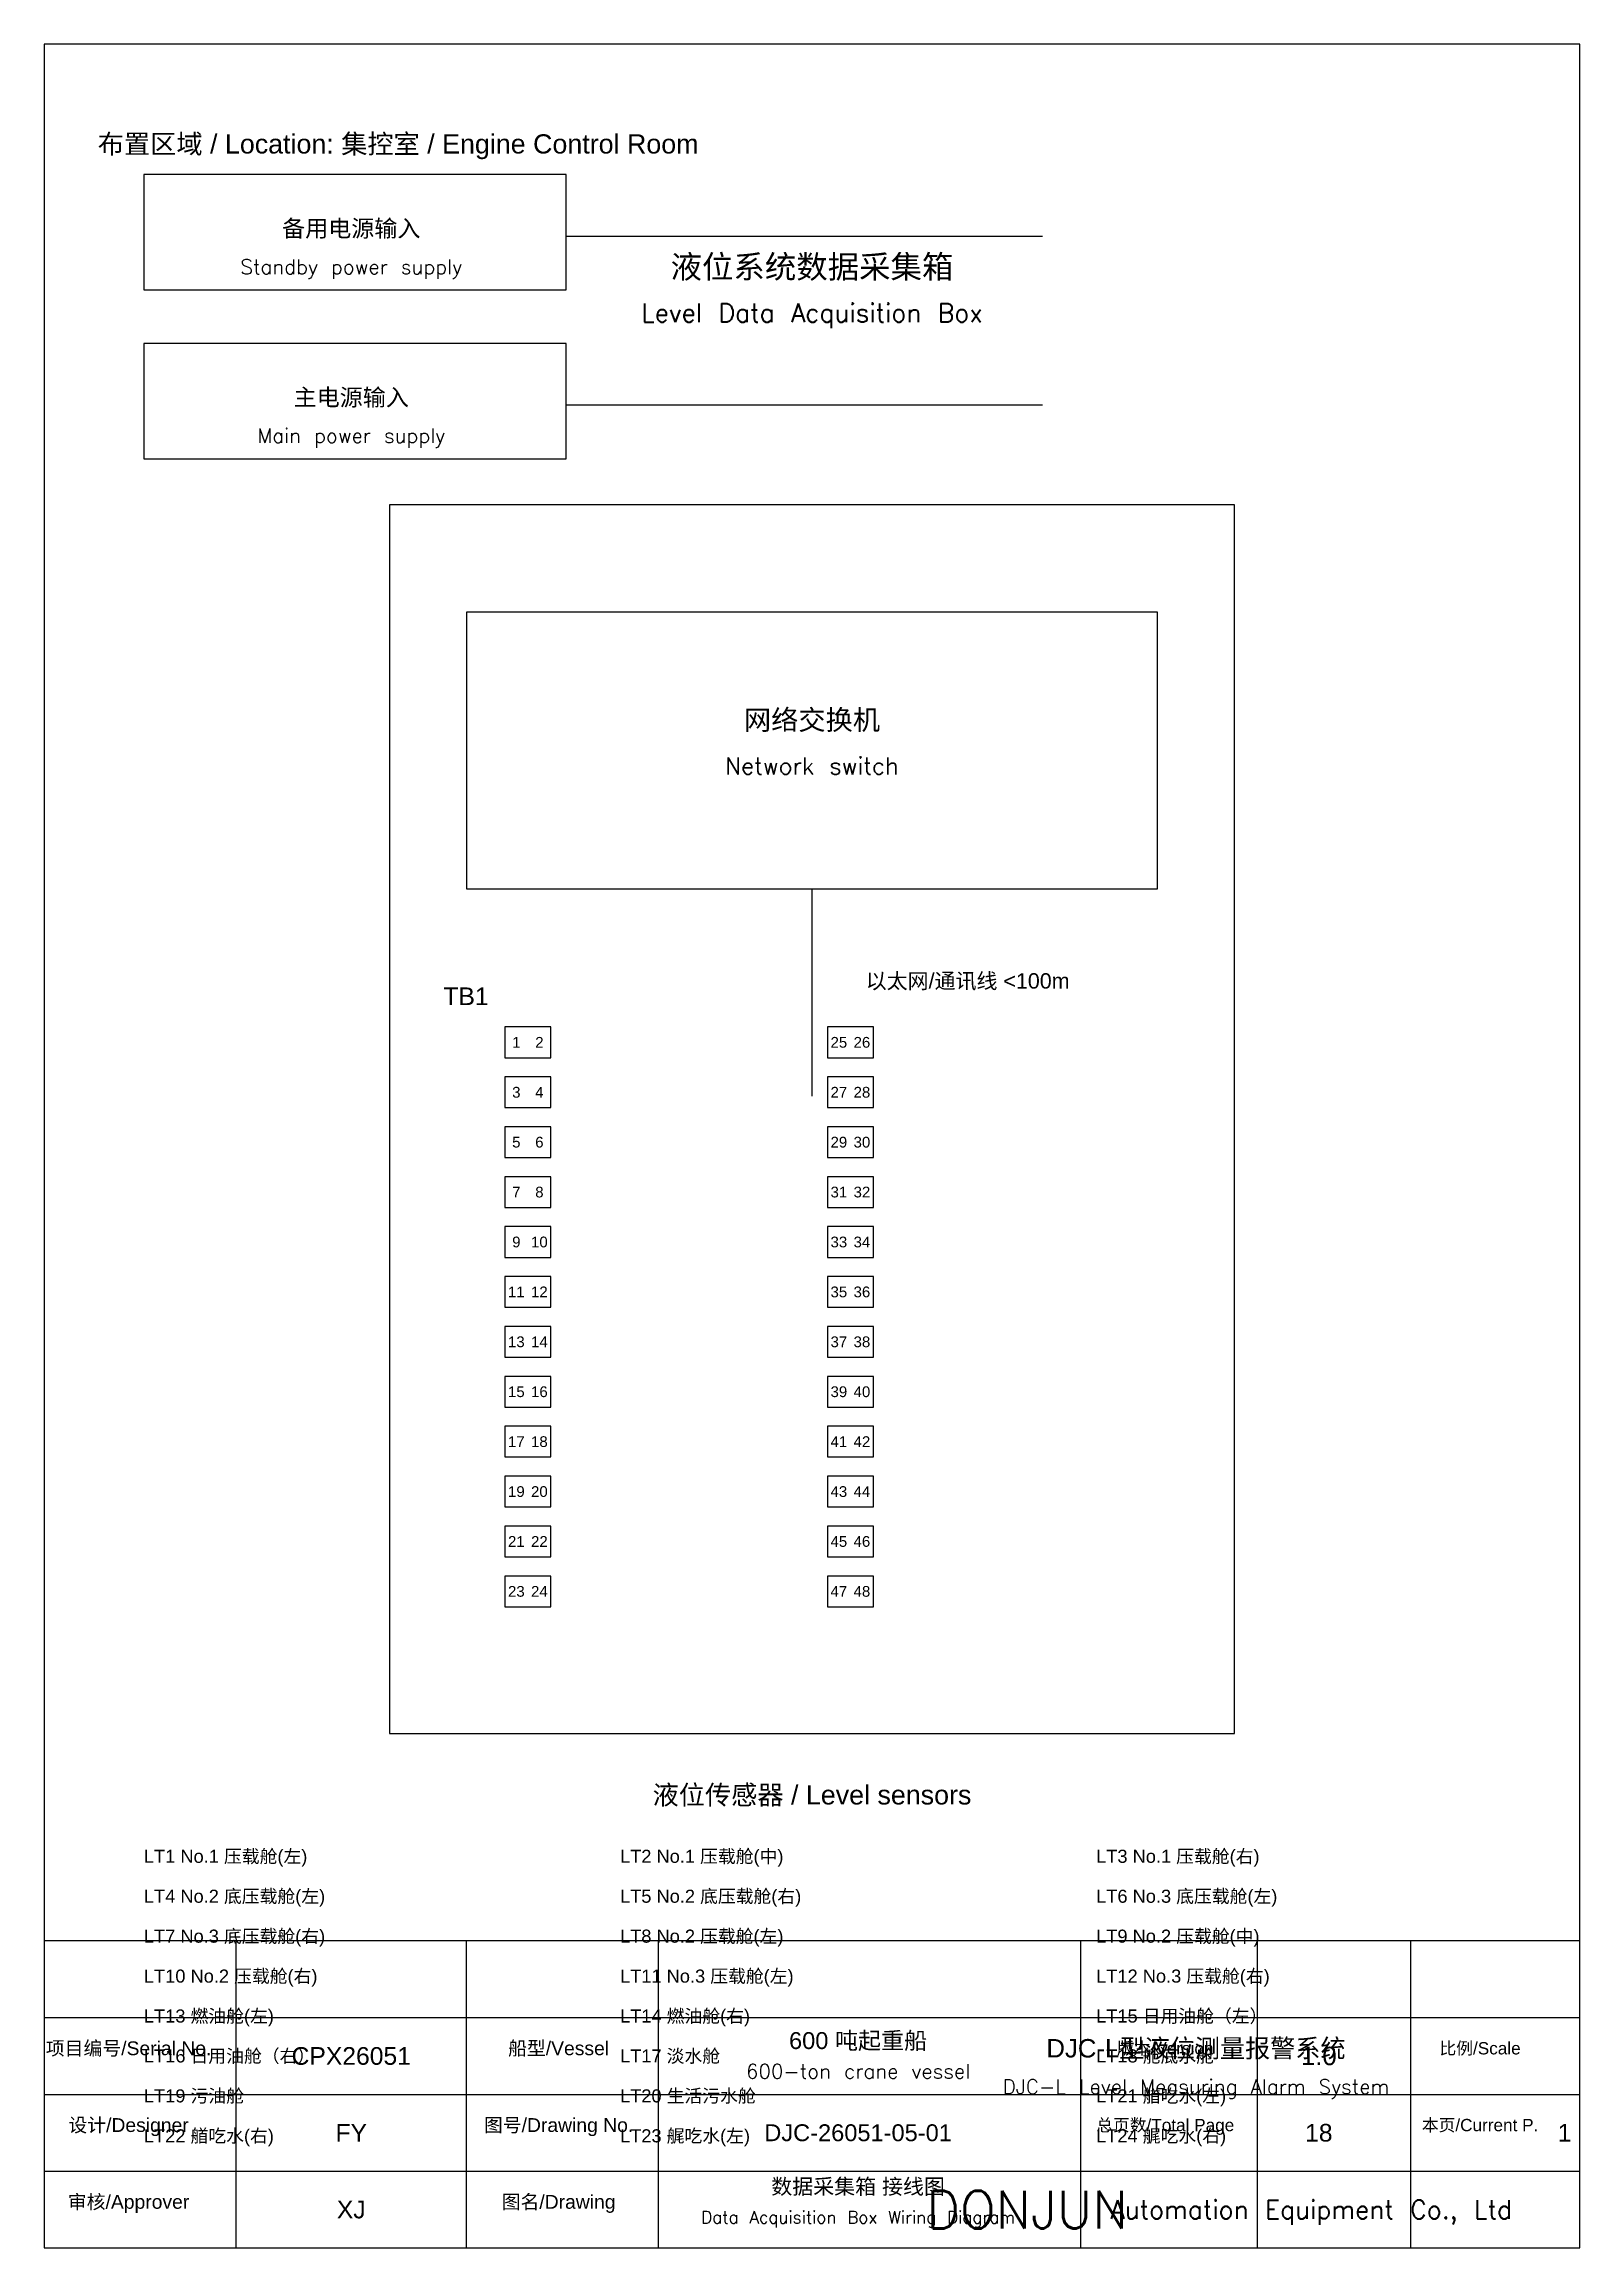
# Model space of a CAD drawing. Header units: millimetres. Extents: x 5 to 205, y 5 to 292.
import ezdxf
from ezdxf.enums import TextEntityAlignment as Align

# ---------------------------------------------------------------- set-up
doc = ezdxf.new("R2010")
doc.units = ezdxf.units.MM
for name, color, linetype in [('BORDER', 7, 'Continuous'), ('REFERENCE', 9, 'Continuous'), ('SYMBOL', 7, 'Continuous'), ('TERMINAL', 7, 'Continuous'), ('TEXT_CN', 7, 'Continuous'), ('TEXT_EN', 8, 'Continuous'), ('TITLE_BLOCK', 7, 'Continuous'), ('WIRE', 7, 'Continuous')]:
    doc.layers.add(name, color=color, linetype=linetype)
doc.styles.add('CN', font='Arial Unicode.ttf')
doc.styles.add('EN', font='txt.shx')

msp = doc.modelspace()

# ---------------------------------------------------------------- linework, layer by layer
at = {"layer": 'BORDER'}
msp.add_lwpolyline([(5, 5), (205, 5), (205, 292), (5, 292), (5, 5)], dxfattribs=at)
at = {"layer": 'SYMBOL'}
for points in [[(18, 260), (73, 260), (73, 275), (18, 275), (18, 260)], [(18, 238), (73, 238), (73, 253), (18, 253), (18, 238)], [(50, 72), (160, 72), (160, 232), (50, 232), (50, 72)], [(60, 182), (150, 182), (150, 218), (60, 218), (60, 182)]]:
    msp.add_lwpolyline(points, dxfattribs=at)
at = {"layer": 'TERMINAL'}
for points in [[(65, 160), (71, 160), (71, 164), (65, 164), (65, 160)], [(107, 160), (113, 160), (113, 164), (107, 164), (107, 160)], [(65, 153.5), (71, 153.5), (71, 157.5), (65, 157.5), (65, 153.5)], [(107, 153.5), (113, 153.5), (113, 157.5), (107, 157.5), (107, 153.5)], [(65, 147), (71, 147), (71, 151), (65, 151), (65, 147)], [(107, 147), (113, 147), (113, 151), (107, 151), (107, 147)], [(65, 140.5), (71, 140.5), (71, 144.5), (65, 144.5), (65, 140.5)], [(107, 140.5), (113, 140.5), (113, 144.5), (107, 144.5), (107, 140.5)], [(65, 134), (71, 134), (71, 138), (65, 138), (65, 134)], [(107, 134), (113, 134), (113, 138), (107, 138), (107, 134)], [(65, 127.5), (71, 127.5), (71, 131.5), (65, 131.5), (65, 127.5)], [(107, 127.5), (113, 127.5), (113, 131.5), (107, 131.5), (107, 127.5)], [(65, 121), (71, 121), (71, 125), (65, 125), (65, 121)], [(107, 121), (113, 121), (113, 125), (107, 125), (107, 121)], [(65, 114.5), (71, 114.5), (71, 118.5), (65, 118.5), (65, 114.5)], [(107, 114.5), (113, 114.5), (113, 118.5), (107, 118.5), (107, 114.5)], [(65, 108), (71, 108), (71, 112), (65, 112), (65, 108)], [(107, 108), (113, 108), (113, 112), (107, 112), (107, 108)], [(65, 101.5), (71, 101.5), (71, 105.5), (65, 105.5), (65, 101.5)], [(107, 101.5), (113, 101.5), (113, 105.5), (107, 105.5), (107, 101.5)], [(65, 95), (71, 95), (71, 99), (65, 99), (65, 95)], [(107, 95), (113, 95), (113, 99), (107, 99), (107, 95)], [(65, 88.5), (71, 88.5), (71, 92.5), (65, 92.5), (65, 88.5)], [(107, 88.5), (113, 88.5), (113, 92.5), (107, 92.5), (107, 88.5)]]:
    msp.add_lwpolyline(points, dxfattribs=at)
at = {"layer": 'TITLE_BLOCK'}
for p, q in [((30, 5), (30, 45)), ((60, 5), (60, 45)), ((85, 5), (85, 45)), ((140, 5), (140, 45)), ((163, 5), (163, 45)), ((183, 5), (183, 45)), ((5, 35), (205, 35)), ((5, 25), (205, 25)), ((5, 15), (205, 15))]:
    msp.add_line(p, q, dxfattribs=at)
msp.add_lwpolyline([(5, 5), (205, 5), (205, 45), (5, 45), (5, 5)], dxfattribs=at)
at = {"layer": 'WIRE'}
for p, q in [((73, 267), (135, 267)), ((73, 245), (135, 245)), ((105, 182), (105, 155))]:
    msp.add_line(p, q, dxfattribs=at)

# ---------------------------------------------------------------- texts
at = {"layer": 'REFERENCE', "style": 'CN'}
msp.add_text('TB1', height=2.3, dxfattribs=at).set_placement((57, 168), align=Align.MIDDLE_LEFT)
at = {"layer": 'TERMINAL', "style": 'CN'}
for s, p in [('1', (66.5, 162)), ('2', (69.5, 162)), ('25', (108.5, 162)), ('26', (111.5, 162)), ('3', (66.5, 155.5)), ('4', (69.5, 155.5)), ('27', (108.5, 155.5)), ('28', (111.5, 155.5)), ('5', (66.5, 149)), ('6', (69.5, 149)), ('29', (108.5, 149)), ('30', (111.5, 149)), ('7', (66.5, 142.5)), ('8', (69.5, 142.5)), ('31', (108.5, 142.5)), ('32', (111.5, 142.5)), ('9', (66.5, 136)), ('10', (69.5, 136)), ('33', (108.5, 136)), ('34', (111.5, 136)), ('11', (66.5, 129.5)), ('12', (69.5, 129.5)), ('35', (108.5, 129.5)), ('36', (111.5, 129.5)), ('13', (66.5, 123)), ('14', (69.5, 123)), ('37', (108.5, 123)), ('38', (111.5, 123)), ('15', (66.5, 116.5)), ('16', (69.5, 116.5)), ('39', (108.5, 116.5)), ('40', (111.5, 116.5)), ('17', (66.5, 110)), ('18', (69.5, 110)), ('41', (108.5, 110)), ('42', (111.5, 110)), ('19', (66.5, 103.5)), ('20', (69.5, 103.5)), ('43', (108.5, 103.5)), ('44', (111.5, 103.5)), ('21', (66.5, 97)), ('22', (69.5, 97)), ('45', (108.5, 97)), ('46', (111.5, 97)), ('23', (66.5, 90.5)), ('24', (69.5, 90.5)), ('47', (108.5, 90.5)), ('48', (111.5, 90.5))]:
    msp.add_text(s, height=1.4, dxfattribs=at).set_placement(p, align=Align.MIDDLE_CENTER)
at = {"layer": 'TEXT_CN', "style": 'CN'}
for s, height, p in [('布置区域 / Location: 集控室 / Engine Control Room', 2.5, (12, 279)), ('以太网/通讯线 <100m', 2, (112, 170)), ('LT1 No.1 压载舱(左)', 1.7, (18, 56)), ('LT2 No.1 压载舱(中)', 1.7, (80, 56)), ('LT3 No.1 压载舱(右)', 1.7, (142, 56)), ('LT4 No.2 底压载舱(左)', 1.7, (18, 50.8)), ('LT5 No.2 底压载舱(右)', 1.7, (80, 50.8)), ('LT6 No.3 底压载舱(左)', 1.7, (142, 50.8)), ('LT7 No.3 底压载舱(右)', 1.7, (18, 45.6)), ('LT8 No.2 压载舱(左)', 1.7, (80, 45.6)), ('LT9 No.2 压载舱(中)', 1.7, (142, 45.6)), ('LT10 No.2 压载舱(右)', 1.7, (18, 40.4)), ('LT11 No.3 压载舱(左)', 1.7, (80, 40.4)), ('LT12 No.3 压载舱(右)', 1.7, (142, 40.4)), ('LT13 燃油舱(左)', 1.7, (18, 35.2)), ('LT14 燃油舱(右)', 1.7, (80, 35.2)), ('LT15 日用油舱（左）', 1.7, (142, 35.2)), ('LT16 日用油舱（右）', 1.7, (18, 30)), ('LT17 淡水舱', 1.7, (80, 30)), ('LT18 舱底水舱', 1.7, (142, 30)), ('LT19 污油舱', 1.7, (18, 24.8)), ('LT20 生活污水舱', 1.7, (80, 24.8)), ('LT21 艏吃水(左)', 1.7, (142, 24.8)), ('LT22 艏吃水(右)', 1.7, (18, 19.6)), ('LT23 艉吃水(左)', 1.7, (80, 19.6)), ('LT24 艉吃水(右)', 1.7, (142, 19.6))]:
    msp.add_text(s, height=height, dxfattribs=at).set_placement(p, align=Align.MIDDLE_LEFT)
for s, height, p in [('备用电源输入', 2.2, (45, 268)), ('液位系统数据采集箱', 3, (105, 263)), ('主电源输入', 2.2, (45, 246)), ('网络交换机', 2.6, (105, 204)), ('液位传感器 / Level sensors', 2.5, (105, 64)), ('项目编号/Serial No.', 1.8, (16, 31)), ('船型/Vessel', 1.8, (72, 31)), ('600 吨起重船', 2.2, (111, 32)), ('DJC-L型液位测量报警系统', 2.4, (155, 31)), ('版本/Version', 1.6, (151, 31)), ('比例/Scale', 1.6, (192, 31)), ('CPX26051', 2.3, (45, 30)), ('1.0', 2.4, (171, 30)), ('设计/Designer', 1.8, (16, 21)), ('FY', 2.3, (45, 20)), ('图号/Drawing No.', 1.8, (72, 21)), ('DJC-26051-05-01', 2.2, (111, 20)), ('总页数/Total Page', 1.6, (151, 21)), ('18', 2.3, (171, 20)), ('本页/Current P.', 1.6, (192, 21)), ('1', 2.3, (203, 20)), ('审核/Approver', 1.8, (16, 11)), ('图名/Drawing', 1.8, (72, 11)), ('数据采集箱 接线图', 2, (111, 13)), ('XJ', 2.3, (45, 10))]:
    msp.add_text(s, height=height, dxfattribs=at).set_placement(p, align=Align.MIDDLE_CENTER)
at = {"layer": 'TEXT_EN', "style": 'EN'}
for s, height, p in [('Standby power supply', 1.9, (45, 263)), ('Level Data Acquisition Box', 2.4, (105, 257)), ('Main power supply', 1.9, (45, 241)), ('Network switch', 2.2, (105, 198)), ('600-ton crane vessel', 1.9, (111, 28)), ('DJC-L Level Measuring Alarm System', 1.9, (155, 26)), ('Data Acquisition Box Wiring Diagram', 1.6, (111, 9))]:
    msp.add_text(s, height=height, dxfattribs=at).set_placement(p, align=Align.MIDDLE_CENTER)
at = {"layer": 'TITLE_BLOCK', "style": 'EN'}
for s, height, p in [('DONJUN', 4.9, (133, 10)), ('Automation Equipment Co., Ltd', 2.4, (170, 10))]:
    msp.add_text(s, height=height, dxfattribs=at).set_placement(p, align=Align.MIDDLE_CENTER)

doc.saveas('drawing.dxf')
